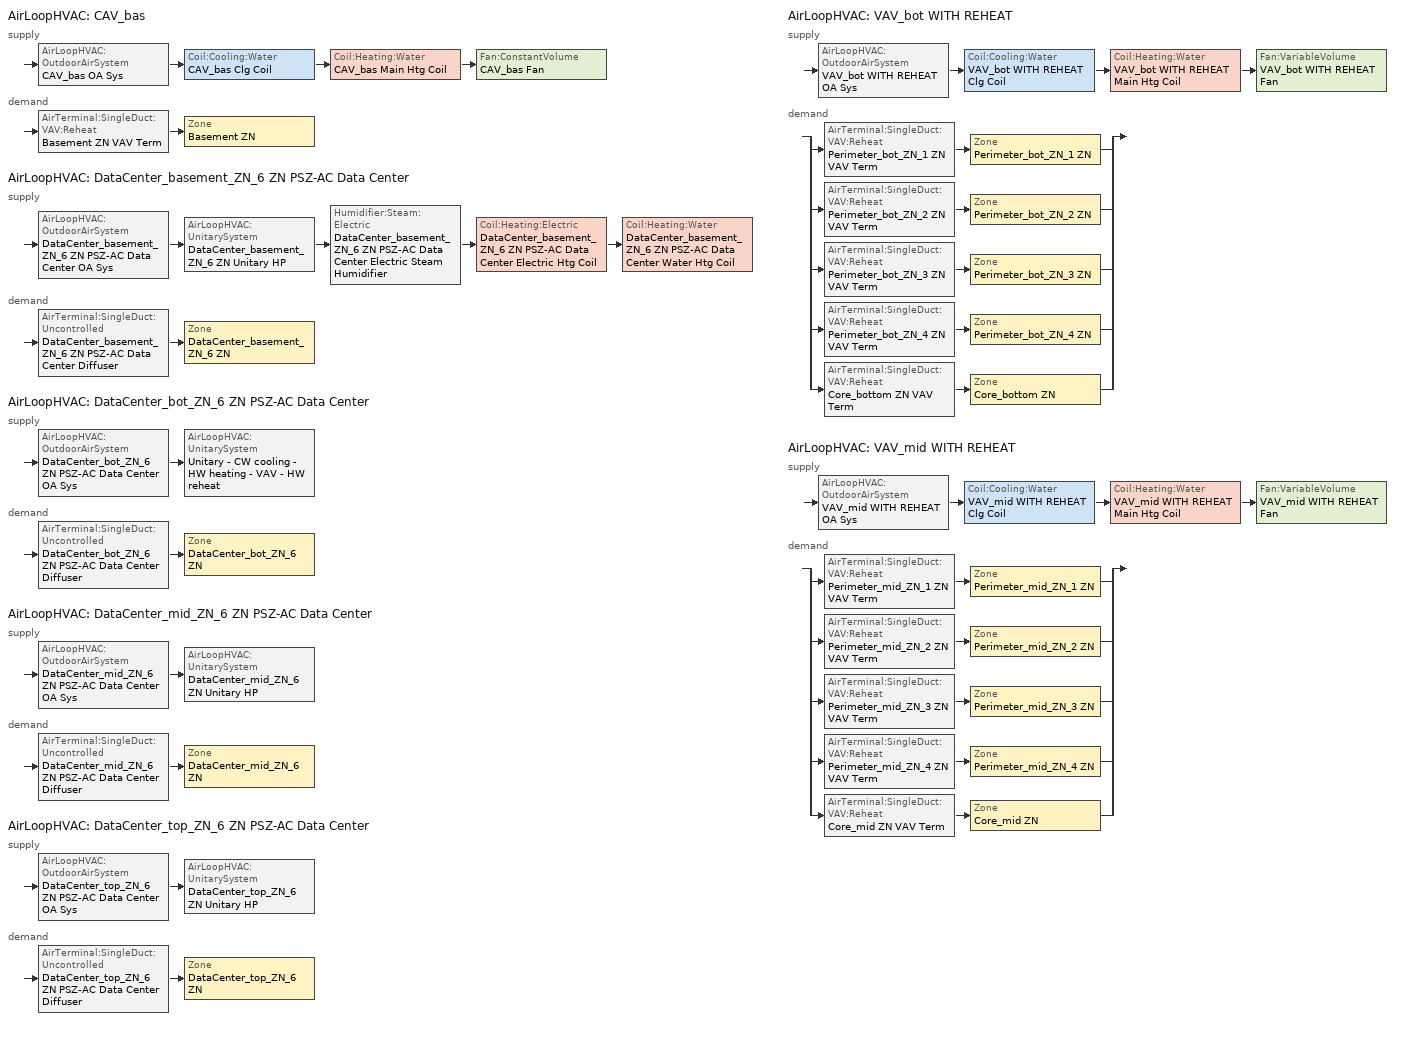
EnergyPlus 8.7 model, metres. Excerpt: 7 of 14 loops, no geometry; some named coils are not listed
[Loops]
AirLoopHVAC 'CAV_bas'
 supply: AirLoopHVAC:OutdoorAirSystem 'CAV_bas OA Sys' > Coil:Cooling:Water 'CAV_bas Clg Coil' > Coil:Heating:Water 'CAV_bas Main Htg Coil' > Fan:ConstantVolume 'CAV_bas Fan'
 demand: AirTerminal:SingleDuct:VAV:Reheat 'Basement ZN VAV Term' > Zone 'Basement ZN'
AirLoopHVAC 'DataCenter_basement_ZN_6 ZN PSZ-AC Data Center'
 supply: AirLoopHVAC:OutdoorAirSystem 'DataCenter_basement_ZN_6 ZN PSZ-AC Data Center OA Sys' > AirLoopHVAC:UnitarySystem 'DataCenter_basement_ZN_6 ZN Unitary HP' > Humidifier:Steam:Electric 'DataCenter_basement_ZN_6 ZN PSZ-AC Data Center Electric Steam Humidifier' > Coil:Heating:Electric 'DataCenter_basement_ZN_6 ZN PSZ-AC Data Center Electric Htg Coil' > Coil:Heating:Water 'DataCenter_basement_ZN_6 ZN PSZ-AC Data Center Water Htg Coil'
 demand: AirTerminal:SingleDuct:Uncontrolled 'DataCenter_basement_ZN_6 ZN PSZ-AC Data Center Diffuser' > Zone 'DataCenter_basement_ZN_6 ZN'
AirLoopHVAC 'DataCenter_bot_ZN_6 ZN PSZ-AC Data Center'
 supply: AirLoopHVAC:OutdoorAirSystem 'DataCenter_bot_ZN_6 ZN PSZ-AC Data Center OA Sys' > AirLoopHVAC:UnitarySystem 'Unitary - CW cooling - HW heating - VAV - HW reheat'
 demand: AirTerminal:SingleDuct:Uncontrolled 'DataCenter_bot_ZN_6 ZN PSZ-AC Data Center Diffuser' > Zone 'DataCenter_bot_ZN_6 ZN'
AirLoopHVAC 'DataCenter_mid_ZN_6 ZN PSZ-AC Data Center'
 supply: AirLoopHVAC:OutdoorAirSystem 'DataCenter_mid_ZN_6 ZN PSZ-AC Data Center OA Sys' > AirLoopHVAC:UnitarySystem 'DataCenter_mid_ZN_6 ZN Unitary HP'
 demand: AirTerminal:SingleDuct:Uncontrolled 'DataCenter_mid_ZN_6 ZN PSZ-AC Data Center Diffuser' > Zone 'DataCenter_mid_ZN_6 ZN'
AirLoopHVAC 'DataCenter_top_ZN_6 ZN PSZ-AC Data Center'
 supply: AirLoopHVAC:OutdoorAirSystem 'DataCenter_top_ZN_6 ZN PSZ-AC Data Center OA Sys' > AirLoopHVAC:UnitarySystem 'DataCenter_top_ZN_6 ZN Unitary HP'
 demand: AirTerminal:SingleDuct:Uncontrolled 'DataCenter_top_ZN_6 ZN PSZ-AC Data Center Diffuser' > Zone 'DataCenter_top_ZN_6 ZN'
AirLoopHVAC 'VAV_bot WITH REHEAT'
 supply: AirLoopHVAC:OutdoorAirSystem 'VAV_bot WITH REHEAT OA Sys' > Coil:Cooling:Water 'VAV_bot WITH REHEAT Clg Coil' > Coil:Heating:Water 'VAV_bot WITH REHEAT Main Htg Coil' > Fan:VariableVolume 'VAV_bot WITH REHEAT Fan'
 demand: split
  | AirTerminal:SingleDuct:VAV:Reheat 'Perimeter_bot_ZN_1 ZN VAV Term' > Zone 'Perimeter_bot_ZN_1 ZN'
  | AirTerminal:SingleDuct:VAV:Reheat 'Perimeter_bot_ZN_2 ZN VAV Term' > Zone 'Perimeter_bot_ZN_2 ZN'
  | AirTerminal:SingleDuct:VAV:Reheat 'Perimeter_bot_ZN_3 ZN VAV Term' > Zone 'Perimeter_bot_ZN_3 ZN'
  | AirTerminal:SingleDuct:VAV:Reheat 'Perimeter_bot_ZN_4 ZN VAV Term' > Zone 'Perimeter_bot_ZN_4 ZN'
  | AirTerminal:SingleDuct:VAV:Reheat 'Core_bottom ZN VAV Term' > Zone 'Core_bottom ZN'
AirLoopHVAC 'VAV_mid WITH REHEAT'
 supply: AirLoopHVAC:OutdoorAirSystem 'VAV_mid WITH REHEAT OA Sys' > Coil:Cooling:Water 'VAV_mid WITH REHEAT Clg Coil' > Coil:Heating:Water 'VAV_mid WITH REHEAT Main Htg Coil' > Fan:VariableVolume 'VAV_mid WITH REHEAT Fan'
 demand: split
  | AirTerminal:SingleDuct:VAV:Reheat 'Perimeter_mid_ZN_1 ZN VAV Term' > Zone 'Perimeter_mid_ZN_1 ZN'
  | AirTerminal:SingleDuct:VAV:Reheat 'Perimeter_mid_ZN_2 ZN VAV Term' > Zone 'Perimeter_mid_ZN_2 ZN'
  | AirTerminal:SingleDuct:VAV:Reheat 'Perimeter_mid_ZN_3 ZN VAV Term' > Zone 'Perimeter_mid_ZN_3 ZN'
  | AirTerminal:SingleDuct:VAV:Reheat 'Perimeter_mid_ZN_4 ZN VAV Term' > Zone 'Perimeter_mid_ZN_4 ZN'
  | AirTerminal:SingleDuct:VAV:Reheat 'Core_mid ZN VAV Term' > Zone 'Core_mid ZN'
[ZoneControl:Thermostat] Control Object Type 1=ThermostatSetpoint:DualSetpoint
Name | Zone or ZoneList | Control Type Schedule | Control Name 1
Basement ZN Thermostat | Basement ZN | Basement ZN Thermostat Schedule | Office WholeBuilding - Lg Office Thermostat 3
Core_bottom ZN Thermostat | Core_bottom ZN | Core_bottom ZN Thermostat Schedule | Office WholeBuilding - Lg Office Thermostat 1
Core_mid ZN Thermostat | Core_mid ZN | Core_mid ZN Thermostat Schedule | Office WholeBuilding - Lg Office Thermostat 10
DataCenter_basement_ZN_6 ZN Thermostat | DataCenter_basement_ZN_6 ZN | DataCenter_basement_ZN_6 ZN Thermostat Schedule | Office OfficeLarge Main Data Center Thermostat 1
DataCenter_bot_ZN_6 ZN Thermostat | DataCenter_bot_ZN_6 ZN | DataCenter_bot_ZN_6 ZN Thermostat Schedule | Office OfficeLarge Data Center Thermostat 1
DataCenter_mid_ZN_6 ZN Thermostat | DataCenter_mid_ZN_6 ZN | DataCenter_mid_ZN_6 ZN Thermostat Schedule | Office OfficeLarge Data Center Thermostat 2
DataCenter_top_ZN_6 ZN Thermostat | DataCenter_top_ZN_6 ZN | DataCenter_top_ZN_6 ZN Thermostat Schedule | Office OfficeLarge Data Center Thermostat 3
Perimeter_bot_ZN_1 ZN Thermostat | Perimeter_bot_ZN_1 ZN | Perimeter_bot_ZN_1 ZN Thermostat Schedule | Office WholeBuilding - Lg Office Thermostat 2
Perimeter_bot_ZN_2 ZN Thermostat | Perimeter_bot_ZN_2 ZN | Perimeter_bot_ZN_2 ZN Thermostat Schedule | Office WholeBuilding - Lg Office Thermostat 13
Perimeter_bot_ZN_3 ZN Thermostat | Perimeter_bot_ZN_3 ZN | Perimeter_bot_ZN_3 ZN Thermostat Schedule | Office WholeBuilding - Lg Office Thermostat 11
Perimeter_bot_ZN_4 ZN Thermostat | Perimeter_bot_ZN_4 ZN | Perimeter_bot_ZN_4 ZN Thermostat Schedule | Office WholeBuilding - Lg Office Thermostat 12
Perimeter_mid_ZN_1 ZN Thermostat | Perimeter_mid_ZN_1 ZN | Perimeter_mid_ZN_1 ZN Thermostat Schedule | Office WholeBuilding - Lg Office Thermostat 15
Perimeter_mid_ZN_2 ZN Thermostat | Perimeter_mid_ZN_2 ZN | Perimeter_mid_ZN_2 ZN Thermostat Schedule | Office WholeBuilding - Lg Office Thermostat 6
Perimeter_mid_ZN_3 ZN Thermostat | Perimeter_mid_ZN_3 ZN | Perimeter_mid_ZN_3 ZN Thermostat Schedule | Office WholeBuilding - Lg Office Thermostat 7
Perimeter_mid_ZN_4 ZN Thermostat | Perimeter_mid_ZN_4 ZN | Perimeter_mid_ZN_4 ZN Thermostat Schedule | Office WholeBuilding - Lg Office Thermostat 14
[ThermostatSetpoint:DualSetpoint]
Name | Heating Setpoint Temperature Schedule | Cooling Setpoint Temperature Schedule
Office WholeBuilding - Lg Office Thermostat 3; Office WholeBuilding - Lg Office Thermostat 1; Office WholeBuilding - Lg Office Thermostat 10; Office WholeBuilding - Lg Office Thermostat 2; Office WholeBuilding - Lg Office Thermostat 13; Office WholeBuilding - Lg Office Thermostat 11; Office WholeBuilding - Lg Office Thermostat 12; Office WholeBuilding - Lg Office Thermostat 15; Office WholeBuilding - Lg Office Thermostat 6; Office WholeBuilding - Lg Office Thermostat 7; Office WholeBuilding - Lg Office Thermostat 14 | OfficeLarge HTGSETP_SCH_YES_OPTIMUM | OfficeLarge CLGSETP_SCH_NO_SETBACK
Office OfficeLarge Main Data Center Thermostat 1; Office OfficeLarge Data Center Thermostat 1; Office OfficeLarge Data Center Thermostat 2; Office OfficeLarge Data Center Thermostat 3 | OfficeLarge HTGSETP_DC_SCH | OfficeLarge CLGSETP_DC_SCH
[AirTerminal:SingleDuct:VAV:Reheat] Availability Schedule=Always On Discrete; Maximum Air Flow Rate {m3/s}=Autosize; Zone Minimum Air Flow Input Method=Constant; Fixed Minimum Air Flow Rate {m3/s}=0; Maximum Hot Water or Steam Flow Rate {m3/s}=Autosize; Minimum Hot Water or Steam Flow Rate {m3/s}=0; Convergence Tolerance=0.001; Damper Heating Action=ReverseWithLimits; Maximum Flow per Zone Floor Area During Reheat {m3/s-m2}=0; Maximum Flow Fraction During Reheat=0.5
Name | Constant Minimum Air Flow Fraction | Reheat Coil | Maximum Reheat Air Temperature {C}
Basement ZN VAV Term | 0.2 | Basement ZN Rht Coil | 50
Core_bottom ZN VAV Term | 0.303347 | Core_bottom ZN Rht Coil | 40
Core_mid ZN VAV Term | 0.2 | Core_mid ZN Rht Coil | 40
Perimeter_bot_ZN_1 ZN VAV Term | 0.2 | Perimeter_bot_ZN_1 ZN Rht Coil | 40
Perimeter_bot_ZN_2 ZN VAV Term | 0.2 | Perimeter_bot_ZN_2 ZN Rht Coil | 40
Perimeter_bot_ZN_3 ZN VAV Term | 0.214506 | Perimeter_bot_ZN_3 ZN Rht Coil | 40
Perimeter_bot_ZN_4 ZN VAV Term | 0.2 | Perimeter_bot_ZN_4 ZN Rht Coil | 40
Perimeter_mid_ZN_1 ZN VAV Term | 0.2 | Perimeter_mid_ZN_1 ZN Rht Coil | 40
Perimeter_mid_ZN_2 ZN VAV Term | 0.2 | Perimeter_mid_ZN_2 ZN Rht Coil | 40
Perimeter_mid_ZN_3 ZN VAV Term | 0.2 | Perimeter_mid_ZN_3 ZN Rht Coil | 40
Perimeter_mid_ZN_4 ZN VAV Term | 0.2 | Perimeter_mid_ZN_4 ZN Rht Coil | 40
[Coil:Heating:Water] Availability Schedule=Always On Discrete; U-Factor Times Area Value {W/K}=Autosize; Maximum Water Flow Rate {m3/s}=Autosize; Performance Input Method=UFactorTimesAreaAndDesignWaterFlowRate; Rated Capacity {W}=Autosize; Rated Inlet Air Temperature {C}=7; Rated Ratio for Air and Water Convection=0.5
Name | Rated Inlet Water Temperature {C} | Rated Outlet Water Temperature {C} | Rated Outlet Air Temperature {C}
CAV_bas Main Htg Coil | 67 | 55.8889 | 16.7
DataCenter_basement_ZN_6 ZN PSZ-AC Data Center Water Htg Coil | 82.2222 | 71.1111 | 12.7778
VAV_bot WITH REHEAT Main Htg Coil; VAV_mid WITH REHEAT Main Htg Coil | 82.2222 | 71.1111 | 12.8
[Zone equipment]
Basement ZN: Basement ZN VAV Term
Core_bottom ZN: Core_bottom ZN VAV Term
Core_mid ZN: Core_mid ZN VAV Term
DataCenter_basement_ZN_6 ZN: DataCenter_basement_ZN_6 ZN PSZ-AC Data Center Diffuser
DataCenter_bot_ZN_6 ZN: DataCenter_bot_ZN_6 ZN PSZ-AC Data Center Diffuser
DataCenter_mid_ZN_6 ZN: DataCenter_mid_ZN_6 ZN PSZ-AC Data Center Diffuser
DataCenter_top_ZN_6 ZN: DataCenter_top_ZN_6 ZN PSZ-AC Data Center Diffuser
Perimeter_bot_ZN_1 ZN: Perimeter_bot_ZN_1 ZN VAV Term
Perimeter_bot_ZN_2 ZN: Perimeter_bot_ZN_2 ZN VAV Term
Perimeter_bot_ZN_3 ZN: Perimeter_bot_ZN_3 ZN VAV Term
Perimeter_bot_ZN_4 ZN: Perimeter_bot_ZN_4 ZN VAV Term
Perimeter_mid_ZN_1 ZN: Perimeter_mid_ZN_1 ZN VAV Term
Perimeter_mid_ZN_2 ZN: Perimeter_mid_ZN_2 ZN VAV Term
Perimeter_mid_ZN_3 ZN: Perimeter_mid_ZN_3 ZN VAV Term
Perimeter_mid_ZN_4 ZN: Perimeter_mid_ZN_4 ZN VAV Term
[Sizing:Zone] Zone Cooling Design Supply Air Temperature Input Method=SupplyAirTemperature; Zone Cooling Design Supply Air Temperature {C}=12.8; Zone Cooling Design Supply Air Temperature Difference {deltaC}=11.11; Zone Heating Design Supply Air Temperature Input Method=SupplyAirTemperature; Zone Heating Design Supply Air Temperature Difference {deltaC}=11.11; Zone Cooling Design Supply Air Humidity Ratio {kgWater/kgDryAir}=0.0085; Zone Heating Design Supply Air Humidity Ratio {kgWater/kgDryAir}=0.008; Cooling Design Air Flow Rate {m3/s}=0; Cooling Minimum Air Flow per Zone Floor Area {m3/s-m2}=0.000762; Cooling Minimum Air Flow {m3/s}=0; Cooling Minimum Air Flow Fraction=0; Heating Design Air Flow Method=DesignDay; Heating Design Air Flow Rate {m3/s}=0; Heating Maximum Air Flow per Zone Floor Area {m3/s-m2}=0.002032; Heating Maximum Air Flow {m3/s}=0.141576; Heating Maximum Air Flow Fraction=0.3; Account for Dedicated Outdoor Air System=No
Name | Zone Heating Design Supply Air Temperature {C} | Design Specification Outdoor Air Object | Cooling Design Air Flow Method | Design Specification Zone Air Distribution Object
Basement ZN | 50 | Office WholeBuilding - Lg Office Ventilation | DesignDayWithLimit | Basement ZN Design Spec Zone Air Dist
Core_bottom ZN | 40 | Office WholeBuilding - Lg Office Ventilation | DesignDayWithLimit | Core_bottom ZN Design Spec Zone Air Dist
Core_mid ZN | 40 | Office WholeBuilding - Lg Office Ventilation | DesignDayWithLimit | Core_mid ZN Design Spec Zone Air Dist
DataCenter_basement_ZN_6 ZN | 40 | Office OfficeLarge Main Data Center Ventilation | DesignDay | DataCenter_basement_ZN_6 ZN Design Spec Zone Air Dist
DataCenter_bot_ZN_6 ZN | 40 | Office OfficeLarge Data Center Ventilation | DesignDay | DataCenter_bot_ZN_6 ZN Design Spec Zone Air Dist
DataCenter_mid_ZN_6 ZN | 40 | Office OfficeLarge Data Center Ventilation | DesignDay | DataCenter_mid_ZN_6 ZN Design Spec Zone Air Dist
DataCenter_top_ZN_6 ZN | 40 | Office OfficeLarge Data Center Ventilation | DesignDay | DataCenter_top_ZN_6 ZN Design Spec Zone Air Dist
Perimeter_bot_ZN_1 ZN | 40 | Office WholeBuilding - Lg Office Ventilation | DesignDayWithLimit | Perimeter_bot_ZN_1 ZN Design Spec Zone Air Dist
Perimeter_bot_ZN_2 ZN | 40 | Office WholeBuilding - Lg Office Ventilation | DesignDayWithLimit | Perimeter_bot_ZN_2 ZN Design Spec Zone Air Dist
Perimeter_bot_ZN_3 ZN | 40 | Office WholeBuilding - Lg Office Ventilation | DesignDayWithLimit | Perimeter_bot_ZN_3 ZN Design Spec Zone Air Dist
Perimeter_bot_ZN_4 ZN | 40 | Office WholeBuilding - Lg Office Ventilation | DesignDayWithLimit | Perimeter_bot_ZN_4 ZN Design Spec Zone Air Dist
Perimeter_mid_ZN_1 ZN | 40 | Office WholeBuilding - Lg Office Ventilation | DesignDayWithLimit | Perimeter_mid_ZN_1 ZN Design Spec Zone Air Dist
Perimeter_mid_ZN_2 ZN | 40 | Office WholeBuilding - Lg Office Ventilation | DesignDayWithLimit | Perimeter_mid_ZN_2 ZN Design Spec Zone Air Dist
Perimeter_mid_ZN_3 ZN | 40 | Office WholeBuilding - Lg Office Ventilation | DesignDayWithLimit | Perimeter_mid_ZN_3 ZN Design Spec Zone Air Dist
Perimeter_mid_ZN_4 ZN | 40 | Office WholeBuilding - Lg Office Ventilation | DesignDayWithLimit | Perimeter_mid_ZN_4 ZN Design Spec Zone Air Dist
[DesignSpecification:ZoneAirDistribution] Zone Air Distribution Effectiveness in Cooling Mode=1; Zone Air Distribution Effectiveness in Heating Mode=1
Basement ZN Design Spec Zone Air Dist; Core_bottom ZN Design Spec Zone Air Dist; Core_mid ZN Design Spec Zone Air Dist; DataCenter_basement_ZN_6 ZN Design Spec Zone Air Dist; DataCenter_bot_ZN_6 ZN Design Spec Zone Air Dist; DataCenter_mid_ZN_6 ZN Design Spec Zone Air Dist; DataCenter_top_ZN_6 ZN Design Spec Zone Air Dist; Perimeter_bot_ZN_1 ZN Design Spec Zone Air Dist; Perimeter_bot_ZN_2 ZN Design Spec Zone Air Dist; Perimeter_bot_ZN_3 ZN Design Spec Zone Air Dist; Perimeter_bot_ZN_4 ZN Design Spec Zone Air Dist; Perimeter_mid_ZN_1 ZN Design Spec Zone Air Dist; Perimeter_mid_ZN_2 ZN Design Spec Zone Air Dist; Perimeter_mid_ZN_3 ZN Design Spec Zone Air Dist; Perimeter_mid_ZN_4 ZN Design Spec Zone Air Dist
[Controller:MechanicalVentilation] Demand Controlled Ventilation=No
Name | Availability Schedule | System Outdoor Air Method | Zone Name 1 | Design Specification Outdoor Air Object Name 1 | Design Specification Zone Air Distribution Object Name 1 | Zone Name 2 | Design Specification Outdoor Air Object Name 2 | Design Specification Zone Air Distribution Object Name 2 | Zone Name 3 | Design Specification Outdoor Air Object Name 3 | Design Specification Zone Air Distribution Object Name 3 | Zone Name 4 | Design Specification Outdoor Air Object Name 4 | Design Specification Zone Air Distribution Object Name 4 | Zone Name 5 | Design Specification Outdoor Air Object Name 5 | Design Specification Zone Air Distribution Object Name 5
CAV_bas Vent Controller | OfficeLarge HVACOperationSchd | ZoneSum | Basement ZN | Office WholeBuilding - Lg Office Ventilation | Basement ZN Design Spec Zone Air Dist
VAV_bot WITH REHEAT Vent Controller | OfficeLarge HVACOperationSchd | VentilationRateProcedure | Core_bottom ZN | Office WholeBuilding - Lg Office Ventilation | Core_bottom ZN Design Spec Zone Air Dist | Perimeter_bot_ZN_1 ZN | Office WholeBuilding - Lg Office Ventilation | Perimeter_bot_ZN_1 ZN Design Spec Zone Air Dist | Perimeter_bot_ZN_2 ZN | Office WholeBuilding - Lg Office Ventilation | Perimeter_bot_ZN_2 ZN Design Spec Zone Air Dist | Perimeter_bot_ZN_3 ZN | Office WholeBuilding - Lg Office Ventilation | Perimeter_bot_ZN_3 ZN Design Spec Zone Air Dist | Perimeter_bot_ZN_4 ZN | Office WholeBuilding - Lg Office Ventilation | Perimeter_bot_ZN_4 ZN Design Spec Zone Air Dist
VAV_mid WITH REHEAT Vent Controller | OfficeLarge HVACOperationSchd | ZoneSum | Core_mid ZN | Office WholeBuilding - Lg Office Ventilation | Core_mid ZN Design Spec Zone Air Dist | Perimeter_mid_ZN_1 ZN | Office WholeBuilding - Lg Office Ventilation | Perimeter_mid_ZN_1 ZN Design Spec Zone Air Dist | Perimeter_mid_ZN_2 ZN | Office WholeBuilding - Lg Office Ventilation | Perimeter_mid_ZN_2 ZN Design Spec Zone Air Dist | Perimeter_mid_ZN_3 ZN | Office WholeBuilding - Lg Office Ventilation | Perimeter_mid_ZN_3 ZN Design Spec Zone Air Dist | Perimeter_mid_ZN_4 ZN | Office WholeBuilding - Lg Office Ventilation | Perimeter_mid_ZN_4 ZN Design Spec Zone Air Dist
Controller Mechanical Ventilation 1 | Always On Discrete | ZoneSum | DataCenter_basement_ZN_6 ZN | Office OfficeLarge Main Data Center Ventilation | DataCenter_basement_ZN_6 ZN Design Spec Zone Air Dist
Controller Mechanical Ventilation 2 | Always On Discrete | ZoneSum | DataCenter_bot_ZN_6 ZN | Office OfficeLarge Data Center Ventilation | DataCenter_bot_ZN_6 ZN Design Spec Zone Air Dist
Controller Mechanical Ventilation 3 | Always On Discrete | ZoneSum | DataCenter_mid_ZN_6 ZN | Office OfficeLarge Data Center Ventilation | DataCenter_mid_ZN_6 ZN Design Spec Zone Air Dist
Controller Mechanical Ventilation 4 | Always On Discrete | ZoneSum | DataCenter_top_ZN_6 ZN | Office OfficeLarge Data Center Ventilation | DataCenter_top_ZN_6 ZN Design Spec Zone Air Dist
[DesignSpecification:OutdoorAir] Outdoor Air Method=Sum; Outdoor Air Flow per Person {m3/s-person}=0; Outdoor Air Flow per Zone {m3/s}=0; Outdoor Air Flow Air Changes per Hour {1/hr}=0
Name | Outdoor Air Flow per Zone Floor Area {m3/s-m2}
Office WholeBuilding - Lg Office Ventilation | 0.0004318
Office OfficeLarge Main Data Center Ventilation; Office OfficeLarge Data Center Ventilation | 0
[AirTerminal:SingleDuct:Uncontrolled] Availability Schedule=Always On Discrete; Maximum Air Flow Rate {m3/s}=AutoSize
DataCenter_basement_ZN_6 ZN PSZ-AC Data Center Diffuser; DataCenter_bot_ZN_6 ZN PSZ-AC Data Center Diffuser; DataCenter_mid_ZN_6 ZN PSZ-AC Data Center Diffuser; DataCenter_top_ZN_6 ZN PSZ-AC Data Center Diffuser
[AirLoopHVAC] Design Supply Air Flow Rate {m3/s}=AutoSize
CAV_bas; DataCenter_basement_ZN_6 ZN PSZ-AC Data Center; DataCenter_bot_ZN_6 ZN PSZ-AC Data Center; DataCenter_mid_ZN_6 ZN PSZ-AC Data Center; DataCenter_top_ZN_6 ZN PSZ-AC Data Center; VAV_bot WITH REHEAT; VAV_mid WITH REHEAT
[Sizing:System] Type of Load to Size On=Sensible; Preheat Design Temperature {C}=7; Preheat Design Humidity Ratio {kgWater/kgDryAir}=0.008; Precool Design Temperature {C}=12.8; Precool Design Humidity Ratio {kgWater/kgDryAir}=0.008; Central Cooling Design Supply Air Temperature {C}=12.8; Type of Zone Sum to Use=Coincident; 100% Outdoor Air in Cooling=No; 100% Outdoor Air in Heating=No; Central Cooling Design Supply Air Humidity Ratio {kgWater/kgDryAir}=0.0085; Central Heating Design Supply Air Humidity Ratio {kgWater/kgDryAir}=0.008; Cooling Supply Air Flow Rate Method=DesignDay; Cooling Supply Air Flow Rate {m3/s}=0; Cooling Supply Air Flow Rate Per Floor Area {m3/s-m2}=0.00996765; Cooling Fraction of Autosized Cooling Supply Air Flow Rate=1; Cooling Supply Air Flow Rate Per Unit Cooling Capacity {m3/s-W}=3.94755e-05; Heating Supply Air Flow Rate Method=DesignDay; Heating Supply Air Flow Rate {m3/s}=0; Heating Supply Air Flow Rate Per Floor Area {m3/s-m2}=0.00996765; Heating Fraction of Autosized Heating Supply Air Flow Rate=1; Heating Fraction of Autosized Cooling Supply Air Flow Rate=1; Heating Supply Air Flow Rate Per Unit Heating Capacity {m3/s-W}=3.15882e-05; System Outdoor Air Method=ZoneSum; Zone Maximum Outdoor Air Fraction=1; Cooling Design Capacity Method=CoolingDesignCapacity; Cooling Design Capacity {W}=Autosize; Cooling Design Capacity Per Floor Area {W/m2}=234.7; Fraction of Autosized Cooling Design Capacity=1; Heating Design Capacity Method=HeatingDesignCapacity; Heating Design Capacity {W}=Autosize; Heating Design Capacity Per Floor Area {W/m2}=157; Fraction of Autosized Heating Design Capacity=1; Central Cooling Capacity Control Method=OnOff
Name | Design Outdoor Air Flow Rate {m3/s} | Central Heating Maximum System Air Flow Ratio | Central Heating Design Supply Air Temperature {C}
CAV_bas | Autosize | 1 | 16.7
DataCenter_basement_ZN_6 ZN PSZ-AC Data Center; DataCenter_bot_ZN_6 ZN PSZ-AC Data Center; DataCenter_mid_ZN_6 ZN PSZ-AC Data Center; DataCenter_top_ZN_6 ZN PSZ-AC Data Center | Autosize | 1 | 40
VAV_bot WITH REHEAT | 2.53819 | 0.3 | 12.8
VAV_mid WITH REHEAT | 1.65452 | 0.3 | 12.8
[Controller:WaterCoil] Control Variable=Temperature; Actuator Variable=Flow; Maximum Actuated Flow {m3/s}=Autosize; Minimum Actuated Flow {m3/s}=0
Name | Action | Controller Convergence Tolerance {deltaC}
Controller Water Coil 16; VAV_bot WITH REHEAT Clg Coil Controller; VAV_mid WITH REHEAT Clg Coil Controller | Reverse | Autosize
CAV_bas Main Htg Coil Controller; Controller Water Coil 18; VAV_bot WITH REHEAT Main Htg Coil Controller; VAV_mid WITH REHEAT Main Htg Coil Controller | Normal | 0.0001
[Controller:OutdoorAir] Minimum Outdoor Air Flow Rate {m3/s}=Autosize; Maximum Outdoor Air Flow Rate {m3/s}=Autosize; Economizer Control Action Type=ModulateFlow; Lockout Type=NoLockout; Minimum Limit Type=FixedMinimum; High Humidity Control=No; Control High Indoor Humidity Based on Outdoor Humidity Ratio=Yes
Name | Economizer Control Type | Minimum Outdoor Air Schedule | Minimum Fraction of Outdoor Air Schedule | Mechanical Ventilation Controller | Heat Recovery Bypass Control Type | Economizer Maximum Limit Dry-Bulb Temperature {C} | Economizer Maximum Limit Enthalpy {J/kg} | Economizer Minimum Limit Dry-Bulb Temperature {C}
CAV_bas OA Controller | DifferentialEnthalpy | OfficeLarge HVACOperationSchd | OfficeLarge MinOA_MotorizedDamper_Sched | CAV_bas Vent Controller | BypassWhenOAFlowGreaterThanMinimum
DataCenter_basement_ZN_6 ZN PSZ-AC Data Center OA Sys Controller | NoEconomizer | Always On Discrete |  | Controller Mechanical Ventilation 1 | BypassWhenWithinEconomizerLimits | 28 | 64000 | -100
DataCenter_bot_ZN_6 ZN PSZ-AC Data Center OA Sys Controller | DifferentialEnthalpy | Always On Discrete |  | Controller Mechanical Ventilation 2 | BypassWhenWithinEconomizerLimits | 28 | 64000 | -100
DataCenter_mid_ZN_6 ZN PSZ-AC Data Center OA Sys Controller | DifferentialEnthalpy | Always On Discrete |  | Controller Mechanical Ventilation 3 | BypassWhenWithinEconomizerLimits | 28 | 64000 | -100
DataCenter_top_ZN_6 ZN PSZ-AC Data Center OA Sys Controller | NoEconomizer | Always On Discrete |  | Controller Mechanical Ventilation 4 | BypassWhenWithinEconomizerLimits | 28 | 64000 | -100
VAV_bot WITH REHEAT OA Controller | NoEconomizer | OfficeLarge HVACOperationSchd |  | VAV_bot WITH REHEAT Vent Controller | BypassWhenOAFlowGreaterThanMinimum
VAV_mid WITH REHEAT OA Controller | DifferentialEnthalpy | OfficeLarge HVACOperationSchd |  | VAV_mid WITH REHEAT Vent Controller | BypassWhenOAFlowGreaterThanMinimum
[SetpointManager:MixedAir] Control Variable=Temperature
Node 199 OS Default SPM; Node 196 OS Default SPM; Node 191 OS Default SPM; Node 236 OS Default SPM; Node 275 OS Default SPM; Node 82 OS Default SPM; Node 77 OS Default SPM; Node 74 OS Default SPM; Node 121 OS Default SPM; Node 116 OS Default SPM; Node 113 OS Default SPM
[Coil:Cooling:Water] Availability Schedule=Always On Discrete; Design Water Flow Rate {m3/s}=Autosize; Design Air Flow Rate {m3/s}=Autosize; Design Inlet Water Temperature {C}=Autosize; Design Inlet Air Temperature {C}=Autosize; Design Outlet Air Temperature {C}=Autosize; Design Inlet Air Humidity Ratio {kgWater/kgDryAir}=Autosize; Design Outlet Air Humidity Ratio {kgWater/kgDryAir}=Autosize; Type of Analysis=SimpleAnalysis; Heat Exchanger Configuration=CrossFlow
CAV_bas Clg Coil; VAV_bot WITH REHEAT Clg Coil; VAV_mid WITH REHEAT Clg Coil
[Fan:ConstantVolume]
CAV_bas Fan: Availability Schedule=OfficeLarge HVACOperationSchd; Fan Total Efficiency=0.59605; Pressure Rise {Pa}=1018.77; Maximum Flow Rate {m3/s}=AutoSize; Motor Efficiency=0.917; Motor In Airstream Fraction=1
[AirLoopHVAC:UnitarySystem] Control Type=Load; Dehumidification Control Type=None; Fan Placement=BlowThrough; Supply Air Fan Operating Mode Schedule=Always On Discrete; DX Heating Coil Sizing Ratio=1; Use DOAS DX Cooling Coil=No; Minimum Supply Air Temperature {C}=2; Latent Load Control=SensibleOnlyLoadControl; Cooling Supply Air Flow Rate {m3/s}=Autosize; Heating Supply Air Flow Rate {m3/s}=Autosize; No Load Supply Air Flow Rate {m3/s}=Autosize; Maximum Supply Air Temperature {C}=80; Maximum Outdoor Dry-Bulb Temperature for Supplemental Heater Operation {C}=4.44444; Maximum Cycling Rate {cycles/hr}=2.5; Heat Pump Time Constant {s}=60; Fraction of On-Cycle Power Use=0.01; Heat Pump Fan Delay Time {s}=60; Ancillary On-Cycle Electric Power {W}=0; Ancillary Off-Cycle Electric Power {W}=0
Name | Controlling Zone or Thermostat Location | Supply Fan | Heating Coil | Cooling Coil | Supplemental Heating Coil
DataCenter_basement_ZN_6 ZN Unitary HP | DataCenter_basement_ZN_6 ZN | DataCenter_basement_ZN_6 ZN PSZ-AC Data Center Fan | DataCenter_basement_ZN_6 ZN PSZ-AC Data Center Water-to-Air HP Htg Coil | DataCenter_basement_ZN_6 ZN PSZ-AC Data Center Water-to-Air HP Clg Coil | DataCenter_basement_ZN_6 ZN PSZ-AC Data Center Electric Backup Htg Coil
Unitary - CW cooling - HW heating - VAV - HW reheat | DataCenter_bot_ZN_6 ZN | Fan Variable Volume 1 | HW Htg Coil 6 | CHW Clg Coil 4 | HW Htg Coil 7
DataCenter_mid_ZN_6 ZN Unitary HP | DataCenter_mid_ZN_6 ZN | DataCenter_mid_ZN_6 ZN PSZ-AC Data Center Fan | DataCenter_mid_ZN_6 ZN PSZ-AC Data Center Water-to-Air HP Htg Coil | DataCenter_mid_ZN_6 ZN PSZ-AC Data Center Water-to-Air HP Clg Coil | DataCenter_mid_ZN_6 ZN PSZ-AC Data Center Electric Backup Htg Coil
DataCenter_top_ZN_6 ZN Unitary HP | DataCenter_top_ZN_6 ZN | DataCenter_top_ZN_6 ZN PSZ-AC Data Center Fan | DataCenter_top_ZN_6 ZN PSZ-AC Data Center Water-to-Air HP Htg Coil | DataCenter_top_ZN_6 ZN PSZ-AC Data Center Water-to-Air HP Clg Coil | DataCenter_top_ZN_6 ZN PSZ-AC Data Center Electric Backup Htg Coil
[Fan:OnOff] Availability Schedule=Always On Discrete; Maximum Flow Rate {m3/s}=Autosize; Motor In Airstream Fraction=1
Name | Fan Total Efficiency | Pressure Rise {Pa} | Motor Efficiency | Fan Power Ratio Function of Speed Ratio Curve | Fan Efficiency Ratio Function of Speed Ratio Curve
DataCenter_basement_ZN_6 ZN PSZ-AC Data Center Fan | 0.61165 | 1018.77 | 0.941 | Fan On Off Power Curve | Fan On Off Efficiency Curve
DataCenter_mid_ZN_6 ZN PSZ-AC Data Center Fan | 0.59605 | 1018.77 | 0.917 | Fan On Off Power Curve 2 | Fan On Off Efficiency Curve 2
DataCenter_top_ZN_6 ZN PSZ-AC Data Center Fan | 0.55575 | 622.722 | 0.855 | Fan On Off Power Curve 3 | Fan On Off Efficiency Curve 3
[Coil:Heating:Electric] Availability Schedule=Always On Discrete; Efficiency=1; Nominal Capacity {W}=Autosize
DataCenter_basement_ZN_6 ZN PSZ-AC Data Center Electric Backup Htg Coil; DataCenter_basement_ZN_6 ZN PSZ-AC Data Center Electric Htg Coil; DataCenter_mid_ZN_6 ZN PSZ-AC Data Center Electric Backup Htg Coil; DataCenter_top_ZN_6 ZN PSZ-AC Data Center Electric Backup Htg Coil
[SetpointManager:SingleZone:Reheat] Control Variable=Temperature; Minimum Supply Air Temperature {C}=12.7778; Maximum Supply Air Temperature {C}=40
Name | Control Zone
Node 235 OS Default SPM; Node 234 OS Default SPM; Node 233 OS Default SPM; Setpoint Manager Single Zone Reheat 1 | DataCenter_basement_ZN_6 ZN
Setpoint Manager Single Zone Reheat 2 | DataCenter_bot_ZN_6 ZN
Setpoint Manager Single Zone Reheat 3 | DataCenter_mid_ZN_6 ZN
Setpoint Manager Single Zone Reheat 4 | DataCenter_top_ZN_6 ZN
[Humidifier:Steam:Electric]
DataCenter_basement_ZN_6 ZN PSZ-AC Data Center Electric Steam Humidifier: Rated Capacity {m3/s}=3.72e-05; Rated Power {W}=100000
[Fan:VariableVolume] Maximum Flow Rate {m3/s}=AutoSize; Fan Power Minimum Air Flow Rate {m3/s}=0; Motor In Airstream Fraction=1; Fan Power Coefficient 5=0
Name | Availability Schedule | Fan Total Efficiency | Pressure Rise {Pa} | Fan Power Minimum Flow Rate Input Method | Fan Power Minimum Flow Fraction | Motor Efficiency | Fan Power Coefficient 1 | Fan Power Coefficient 2 | Fan Power Coefficient 3 | Fan Power Coefficient 4
Fan Variable Volume 1 | Always On Discrete | 0.6045 | 1017.592 | FixedFlowRate | 0 | 0.93 | 0.0407599 | 0.088045 | -0.0729261 | 0.94374
VAV_bot WITH REHEAT Fan | OfficeLarge HVACOperationSchd | 0.61165 | 1389.92 | Fraction | 0.2 | 0.941 | 0.0013 | 0.147 | 0.9506 | -0.0998
VAV_mid WITH REHEAT Fan | OfficeLarge HVACOperationSchd | 0.6253 | 1389.92 | Fraction | 0.2 | 0.962 | 0.0013 | 0.147 | 0.9506 | -0.0998
[SetpointManager:Warmest] Control Variable=Temperature; Minimum Setpoint Temperature {C}=12.8; Maximum Setpoint Temperature {C}=15.5778; Strategy=MaximumTemperature
Name | HVAC Air Loop
VAV_bot WITH REHEAT SAT Warmest Reset | VAV_bot WITH REHEAT
VAV_mid WITH REHEAT SAT Warmest Reset | VAV_mid WITH REHEAT
[Generator:FuelCell:AuxiliaryHeater]
Generator Fuel Cell Auxiliary Heater 1: Excess Air Ratio=0; Ancillary Power Constant Term=0; Ancillary Power Linear Term=0; Skin Loss U-Factor Times Area Value {W/K}=0.5; Skin Loss Destination=SurroundingZone; Zone Name to Receive Skin Losses=Basement ZN; Heating Capacity Units=Watts; Maximum Heating Capacity in Watts {W}=0; Minimum Heating Capacity in Watts {W}=0; Maximum Heating Capacity in Kmol per Second {kmol/s}=0; Minimum Heating Capacity in Kmol per Second {kmol/s}=0
[Generator:FuelCell:PowerModule]
Generator Fuel Cell Power Module 1: Efficiency Curve Mode=Normalized; Efficiency Curve=FCT Power Curve; Nominal Efficiency=0.354; Nominal Electrical Power {W}=3400; Number of Stops at Start of Simulation=0; Cycling Performance Degradation Coefficient=0; Number of Run Hours at Beginning of Simulation {hr}=0; Accumulated Run Time Degradation Coefficient=0; Run Time Degradation Initiation Time Threshold {hr}=10000; Power Up Transient Limit {W/s}=1.4; Power Down Transient Limit {W/s}=0.2; Start Up Time {s}=0; Start Up Fuel {kmol}=0.2; Start Up Electricity Consumption {J}=0; Start Up Electricity Produced {J}=0; Shut Down Time {s}=0; Shut Down Fuel {kmol}=0.2; Shut Down Electricity Consumption {J}=0; Ancillary Electricity Constant Term=0; Ancillary Electricity Linear Term=0; Skin Loss Calculation Mode=ConstantRate; Zone=Basement ZN; Skin Loss Radiative Fraction=0.6392; Constant Skin Loss Rate {W}=729; Skin Loss U-Factor Times Area Term {W/K}=0; Dilution Air Flow Rate {kmol/s}=0.006156; Stack Heat loss to Dilution Air {W}=2307; Minimum Operating Point {W}=0; Maximum Operating Point {W}=3728
[Generator:FuelCell:WaterSupply]
Generator Fuel Cell Water Supply 1: Reformer Water Flow Rate Function of Fuel Rate Curve=Reformer Water Flow Rate Function of Fuel Rate Curve; Reformer Water Pump Power Function of Fuel Rate Curve=Reformer Water Pump Power Function of Fuel Rate Curve; Pump Heat Loss Factor=0; Water Temperature Modeling Mode=TemperatureFromAirNode; Water Temperature Schedule=Water Temperature
[EnergyManagementSystem:Sensor]
Name | Output:Variable or Output:Meter Index Key | Output:Variable or Output:Meter
CAV_bas_Exhaust_Air_Flow_Sensor | Node 198 | System Node Mass Flow Rate
CAV_bas_Exhaust_Air_Humidity_Sensor | Node 198 | System Node Relative Humidity
CAV_bas_Exhaust_Air_Pressure_Sensor | Node 198 | System Node Pressure
CAV_bas_Exhaust_Air_Temp_Sensor | Node 198 | System Node Temperature
CAV_bas_Outside_Air_Damper_Sensor | CAV_bas | Air System Outdoor Air Flow Fraction
CAV_bas_Outside_Air_Flow_Sensor | Node 197 | System Node Mass Flow Rate
CAV_bas_Outside_Air_Humidity_Sensor | Node 197 | System Node Relative Humidity
CAV_bas_Outside_Air_Pressure_Sensor | Node 197 | System Node Pressure
CAV_bas_Outside_Air_Temp_Sensor | Node 197 | System Node Temperature
CAV_bas_Return_Air_Flow_Sensor | Node 186 | System Node Mass Flow Rate
CAV_bas_Return_Air_Humidity_Sensor | Node 186 | System Node Relative Humidity
CAV_bas_Return_Air_Pressure_Sensor | Node 186 | System Node Pressure
CAV_bas_Return_Air_Temp_Sensor | Node 186 | System Node Temperature
DataCenter_bot_ZN_6_ZN_PSZ_AC_Data_Center_Exhaust_Air_Flow_Sensor | Node 248 | System Node Mass Flow Rate
DataCenter_bot_ZN_6_ZN_PSZ_AC_Data_Center_Exhaust_Air_Humidity_Sensor | Node 248 | System Node Relative Humidity
DataCenter_bot_ZN_6_ZN_PSZ_AC_Data_Center_Exhaust_Air_Pressure_Sensor | Node 248 | System Node Pressure
DataCenter_bot_ZN_6_ZN_PSZ_AC_Data_Center_Exhaust_Air_Temp_Sensor | Node 248 | System Node Temperature
DataCenter_bot_ZN_6_ZN_PSZ_AC_Data_Center_Outside_Air_Damper_Sensor | DataCenter_bot_ZN_6 ZN PSZ-AC Data Center | Air System Outdoor Air Flow Fraction
DataCenter_bot_ZN_6_ZN_PSZ_AC_Data_Center_Outside_Air_Flow_Sensor | Node 247 | System Node Mass Flow Rate
DataCenter_bot_ZN_6_ZN_PSZ_AC_Data_Center_Outside_Air_Humidity_Sensor | Node 247 | System Node Relative Humidity
DataCenter_bot_ZN_6_ZN_PSZ_AC_Data_Center_Outside_Air_Pressure_Sensor | Node 247 | System Node Pressure
DataCenter_bot_ZN_6_ZN_PSZ_AC_Data_Center_Outside_Air_Temp_Sensor | Node 247 | System Node Temperature
DataCenter_bot_ZN_6_ZN_PSZ_AC_Data_Center_Return_Air_Flow_Sensor | Node 238 | System Node Mass Flow Rate
DataCenter_bot_ZN_6_ZN_PSZ_AC_Data_Center_Return_Air_Humidity_Sensor | Node 238 | System Node Relative Humidity
DataCenter_bot_ZN_6_ZN_PSZ_AC_Data_Center_Return_Air_Pressure_Sensor | Node 238 | System Node Pressure
DataCenter_bot_ZN_6_ZN_PSZ_AC_Data_Center_Return_Air_Temp_Sensor | Node 238 | System Node Temperature
DataCenter_mid_ZN_6_ZN_PSZ_AC_Data_Center_Exhaust_Air_Flow_Sensor | Node 261 | System Node Mass Flow Rate
DataCenter_mid_ZN_6_ZN_PSZ_AC_Data_Center_Exhaust_Air_Humidity_Sensor | Node 261 | System Node Relative Humidity
DataCenter_mid_ZN_6_ZN_PSZ_AC_Data_Center_Exhaust_Air_Pressure_Sensor | Node 261 | System Node Pressure
DataCenter_mid_ZN_6_ZN_PSZ_AC_Data_Center_Exhaust_Air_Temp_Sensor | Node 261 | System Node Temperature
DataCenter_mid_ZN_6_ZN_PSZ_AC_Data_Center_Outside_Air_Damper_Sensor | DataCenter_mid_ZN_6 ZN PSZ-AC Data Center | Air System Outdoor Air Flow Fraction
DataCenter_mid_ZN_6_ZN_PSZ_AC_Data_Center_Outside_Air_Flow_Sensor | Node 260 | System Node Mass Flow Rate
DataCenter_mid_ZN_6_ZN_PSZ_AC_Data_Center_Outside_Air_Humidity_Sensor | Node 260 | System Node Relative Humidity
DataCenter_mid_ZN_6_ZN_PSZ_AC_Data_Center_Outside_Air_Pressure_Sensor | Node 260 | System Node Pressure
DataCenter_mid_ZN_6_ZN_PSZ_AC_Data_Center_Outside_Air_Temp_Sensor | Node 260 | System Node Temperature
DataCenter_mid_ZN_6_ZN_PSZ_AC_Data_Center_Return_Air_Flow_Sensor | Node 251 | System Node Mass Flow Rate
DataCenter_mid_ZN_6_ZN_PSZ_AC_Data_Center_Return_Air_Humidity_Sensor | Node 251 | System Node Relative Humidity
DataCenter_mid_ZN_6_ZN_PSZ_AC_Data_Center_Return_Air_Pressure_Sensor | Node 251 | System Node Pressure
DataCenter_mid_ZN_6_ZN_PSZ_AC_Data_Center_Return_Air_Temp_Sensor | Node 251 | System Node Temperature
VAV_mid_WITH_REHEAT_Outside_Air_Damper_Sensor | VAV_mid WITH REHEAT | Air System Outdoor Air Flow Fraction
[EnergyManagementSystem:Actuator] Actuated Component Type=Outdoor Air Controller; Actuated Component Control Type=Air Mass Flow Rate
Name | Actuated Component Unique
CAV_bas_Outside_Air_Mass_Flow_Rate | CAV_bas OA Controller
DataCenter_bot_ZN_6_ZN_PSZ_AC_Data_Center_Outside_Air_Mass_Flow_Rate | DataCenter_bot_ZN_6 ZN PSZ-AC Data Center OA Sys Controller
DataCenter_mid_ZN_6_ZN_PSZ_AC_Data_Center_Outside_Air_Mass_Flow_Rate | DataCenter_mid_ZN_6 ZN PSZ-AC Data Center OA Sys Controller
[Schedule:Compact]
Basement ZN Thermostat Schedule; Core_bottom ZN Thermostat Schedule; Core_mid ZN Thermostat Schedule; DataCenter_basement_ZN_6 ZN Thermostat Schedule; DataCenter_bot_ZN_6 ZN Thermostat Schedule; DataCenter_mid_ZN_6 ZN Thermostat Schedule; DataCenter_top_ZN_6 ZN Thermostat Schedule; Perimeter_bot_ZN_1 ZN Thermostat Schedule; Perimeter_bot_ZN_2 ZN Thermostat Schedule; Perimeter_bot_ZN_3 ZN Thermostat Schedule; Perimeter_bot_ZN_4 ZN Thermostat Schedule; Perimeter_mid_ZN_1 ZN Thermostat Schedule; Perimeter_mid_ZN_2 ZN Thermostat Schedule; Perimeter_mid_ZN_3 ZN Thermostat Schedule; Perimeter_mid_ZN_4 ZN Thermostat Schedule: Through: 12/31, For: AllDays, Until: 24:00, 4
[Schedule:Day:Interval]
OfficeLarge HTGSETP_SCH_YES_OPTIMUM Default; OfficeLarge HTGSETP_SCH_YES_OPTIMUM Summer Design Day: No, 24:00, 15.6
OfficeLarge HTGSETP_SCH_YES_OPTIMUM Wkdy Day: No, 04:00, 15.6, 05:00, 17.8, 06:00, 20, 22:00, 21, 24:00, 15.6
OfficeLarge HTGSETP_SCH_YES_OPTIMUM Sat Day: No, 04:00, 15.6, 05:00, 17.8, 06:00, 20, 17:00, 21, 24:00, 15.6
OfficeLarge HTGSETP_SCH_YES_OPTIMUM Winter Design Day: No, 05:00, 15.6, 06:00, 17.6, 07:00, 19.6, 22:00, 21, 24:00, 15.6
OfficeLarge CLGSETP_SCH_NO_SETBACK Default; OfficeLarge CLGSETP_SCH_NO_SETBACK Default|WntrDsn|Sat|Wkdy Day; OfficeLarge CLGSETP_SCH_NO_SETBACK Winter Design Day: No, 24:00, 24
OfficeLarge CLGSETP_SCH_NO_SETBACK Summer Design Day: No, 05:00, 26.7, 06:00, 25.7, 07:00, 25, 22:00, 24, 24:00, 26.7
OfficeLarge HVACOperationSchd Default; OfficeLarge MinOA_MotorizedDamper_Sched Default: No, 24:00, 0
OfficeLarge HVACOperationSchd SmrDsn|Wkdy Day; OfficeLarge HVACOperationSchd Summer Design Day: No, 06:00, 0, 22:00, 1, 24:00, 0
OfficeLarge HVACOperationSchd WntrDsn|Sat Day; OfficeLarge HVACOperationSchd Winter Design Day: No, 06:00, 0, 18:00, 1, 24:00, 0
OfficeLarge HTGSETP_DC_SCH Default; OfficeLarge HTGSETP_DC_SCH Summer Design Day; OfficeLarge HTGSETP_DC_SCH Winter Design Day: No, 24:00, 18
OfficeLarge CLGSETP_DC_SCH Default; OfficeLarge CLGSETP_DC_SCH Summer Design Day; OfficeLarge CLGSETP_DC_SCH Winter Design Day: No, 24:00, 27
OfficeLarge MinOA_MotorizedDamper_Sched SmrDsn|Wkdy Day; OfficeLarge MinOA_MotorizedDamper_Sched Summer Design Day: No, 07:00, 0, 22:00, 1, 24:00, 0
OfficeLarge MinOA_MotorizedDamper_Sched Winter Design Day; OfficeLarge MinOA_MotorizedDamper_Sched WntrDsn|Sat Day: No, 07:00, 0, 18:00, 1, 24:00, 0
[Schedule:Week:Daily]
Schedule:Week:Daily {65984bb7-a032-415f-9631-e468fdaf9d83}: OfficeLarge HTGSETP_SCH_YES_OPTIMUM Default, OfficeLarge HTGSETP_SCH_YES_OPTIMUM Wkdy Day, OfficeLarge HTGSETP_SCH_YES_OPTIMUM Wkdy Day, OfficeLarge HTGSETP_SCH_YES_OPTIMUM Wkdy Day, OfficeLarge HTGSETP_SCH_YES_OPTIMUM Wkdy Day, OfficeLarge HTGSETP_SCH_YES_OPTIMUM Wkdy Day, OfficeLarge HTGSETP_SCH_YES_OPTIMUM Sat Day, OfficeLarge HTGSETP_SCH_YES_OPTIMUM Default, OfficeLarge HTGSETP_SCH_YES_OPTIMUM Summer Design Day, OfficeLarge HTGSETP_SCH_YES_OPTIMUM Winter Design Day, OfficeLarge HTGSETP_SCH_YES_OPTIMUM Default, OfficeLarge HTGSETP_SCH_YES_OPTIMUM Default
Schedule:Week:Daily {08a4f05e-3f31-4d16-a771-d24aa2c98b5a}: OfficeLarge CLGSETP_SCH_NO_SETBACK Default, OfficeLarge CLGSETP_SCH_NO_SETBACK Default|WntrDsn|Sat|Wkdy Day, OfficeLarge CLGSETP_SCH_NO_SETBACK Default|WntrDsn|Sat|Wkdy Day, OfficeLarge CLGSETP_SCH_NO_SETBACK Default|WntrDsn|Sat|Wkdy Day, OfficeLarge CLGSETP_SCH_NO_SETBACK Default|WntrDsn|Sat|Wkdy Day, OfficeLarge CLGSETP_SCH_NO_SETBACK Default|WntrDsn|Sat|Wkdy Day, OfficeLarge CLGSETP_SCH_NO_SETBACK Default|WntrDsn|Sat|Wkdy Day, OfficeLarge CLGSETP_SCH_NO_SETBACK Default, OfficeLarge CLGSETP_SCH_NO_SETBACK Summer Design Day, OfficeLarge CLGSETP_SCH_NO_SETBACK Winter Design Day, OfficeLarge CLGSETP_SCH_NO_SETBACK Default, OfficeLarge CLGSETP_SCH_NO_SETBACK Default
Schedule:Week:Daily {9b001760-efc3-4cd3-bbeb-9ced0c596b06}: OfficeLarge HVACOperationSchd Default, OfficeLarge HVACOperationSchd SmrDsn|Wkdy Day, OfficeLarge HVACOperationSchd SmrDsn|Wkdy Day, OfficeLarge HVACOperationSchd SmrDsn|Wkdy Day, OfficeLarge HVACOperationSchd SmrDsn|Wkdy Day, OfficeLarge HVACOperationSchd SmrDsn|Wkdy Day, OfficeLarge HVACOperationSchd WntrDsn|Sat Day, OfficeLarge HVACOperationSchd Default, OfficeLarge HVACOperationSchd Summer Design Day, OfficeLarge HVACOperationSchd Winter Design Day, OfficeLarge HVACOperationSchd Default, OfficeLarge HVACOperationSchd Default
Schedule:Week:Daily {6d56bf36-58f3-4f37-8d80-69a3eb7960af}: OfficeLarge HTGSETP_DC_SCH Default, OfficeLarge HTGSETP_DC_SCH Default, OfficeLarge HTGSETP_DC_SCH Default, OfficeLarge HTGSETP_DC_SCH Default, OfficeLarge HTGSETP_DC_SCH Default, OfficeLarge HTGSETP_DC_SCH Default, OfficeLarge HTGSETP_DC_SCH Default, OfficeLarge HTGSETP_DC_SCH Default, OfficeLarge HTGSETP_DC_SCH Summer Design Day, OfficeLarge HTGSETP_DC_SCH Winter Design Day, OfficeLarge HTGSETP_DC_SCH Default, OfficeLarge HTGSETP_DC_SCH Default
Schedule:Week:Daily {e446ddef-4d9f-4262-893b-3ace8e0f5e5a}: OfficeLarge CLGSETP_DC_SCH Default, OfficeLarge CLGSETP_DC_SCH Default, OfficeLarge CLGSETP_DC_SCH Default, OfficeLarge CLGSETP_DC_SCH Default, OfficeLarge CLGSETP_DC_SCH Default, OfficeLarge CLGSETP_DC_SCH Default, OfficeLarge CLGSETP_DC_SCH Default, OfficeLarge CLGSETP_DC_SCH Default, OfficeLarge CLGSETP_DC_SCH Summer Design Day, OfficeLarge CLGSETP_DC_SCH Winter Design Day, OfficeLarge CLGSETP_DC_SCH Default, OfficeLarge CLGSETP_DC_SCH Default
Schedule:Week:Daily {79f7e53a-8216-4328-90a1-ff182efaf525}: OfficeLarge MinOA_MotorizedDamper_Sched Default, OfficeLarge MinOA_MotorizedDamper_Sched SmrDsn|Wkdy Day, OfficeLarge MinOA_MotorizedDamper_Sched SmrDsn|Wkdy Day, OfficeLarge MinOA_MotorizedDamper_Sched SmrDsn|Wkdy Day, OfficeLarge MinOA_MotorizedDamper_Sched SmrDsn|Wkdy Day, OfficeLarge MinOA_MotorizedDamper_Sched SmrDsn|Wkdy Day, OfficeLarge MinOA_MotorizedDamper_Sched WntrDsn|Sat Day, OfficeLarge MinOA_MotorizedDamper_Sched Default, OfficeLarge MinOA_MotorizedDamper_Sched Summer Design Day, OfficeLarge MinOA_MotorizedDamper_Sched Winter Design Day, OfficeLarge MinOA_MotorizedDamper_Sched Default, OfficeLarge MinOA_MotorizedDamper_Sched Default
[Schedule:Year]
OfficeLarge HTGSETP_SCH_YES_OPTIMUM: Schedule:Week:Daily {65984bb7-a032-415f-9631-e468fdaf9d83}, 1, 1, 12, 31
OfficeLarge CLGSETP_SCH_NO_SETBACK: Schedule:Week:Daily {08a4f05e-3f31-4d16-a771-d24aa2c98b5a}, 1, 1, 12, 31
OfficeLarge HVACOperationSchd: Schedule:Week:Daily {9b001760-efc3-4cd3-bbeb-9ced0c596b06}, 1, 1, 12, 31
OfficeLarge HTGSETP_DC_SCH: Schedule:Week:Daily {6d56bf36-58f3-4f37-8d80-69a3eb7960af}, 1, 1, 12, 31
OfficeLarge CLGSETP_DC_SCH: Schedule:Week:Daily {e446ddef-4d9f-4262-893b-3ace8e0f5e5a}, 1, 1, 12, 31
OfficeLarge MinOA_MotorizedDamper_Sched: Schedule:Week:Daily {79f7e53a-8216-4328-90a1-ff182efaf525}, 1, 1, 12, 31
[Schedule:Constant]
Name | Hourly Value
Always On Discrete | 1
Water Temperature | 20
[Curve:Exponent] Coefficient1 Constant=1; Coefficient2 Constant=0; Coefficient3 Constant=0; Minimum Value of x {BasedOnField A2}=0; Maximum Value of x {BasedOnField A2}=1
Fan On Off Power Curve; Fan On Off Power Curve 2; Fan On Off Power Curve 3
[Curve:Cubic] Coefficient2 x=0; Coefficient3 x**2=0; Coefficient4 x**3=0
Name | Coefficient1 Constant | Minimum Value of x {BasedOnField A2} | Maximum Value of x {BasedOnField A2}
Fan On Off Efficiency Curve; Fan On Off Efficiency Curve 2; Fan On Off Efficiency Curve 3 | 1 | 0 | 1
Reformer Water Pump Power Function of Fuel Rate Curve | 0 | -10000000000 | 10000000000
[Curve:Quadratic]
Name | Coefficient1 Constant | Coefficient2 x | Coefficient3 x**2 | Minimum Value of x {BasedOnField A2} | Maximum Value of x {BasedOnField A2}
FCT Power Curve | 0.642388 | -0.0001619 | 2.26007e-08 | 0 | 10000
Reformer Water Flow Rate Function of Fuel Rate Curve | 0 | 0 | 0 | -10000000000 | 10000000000
